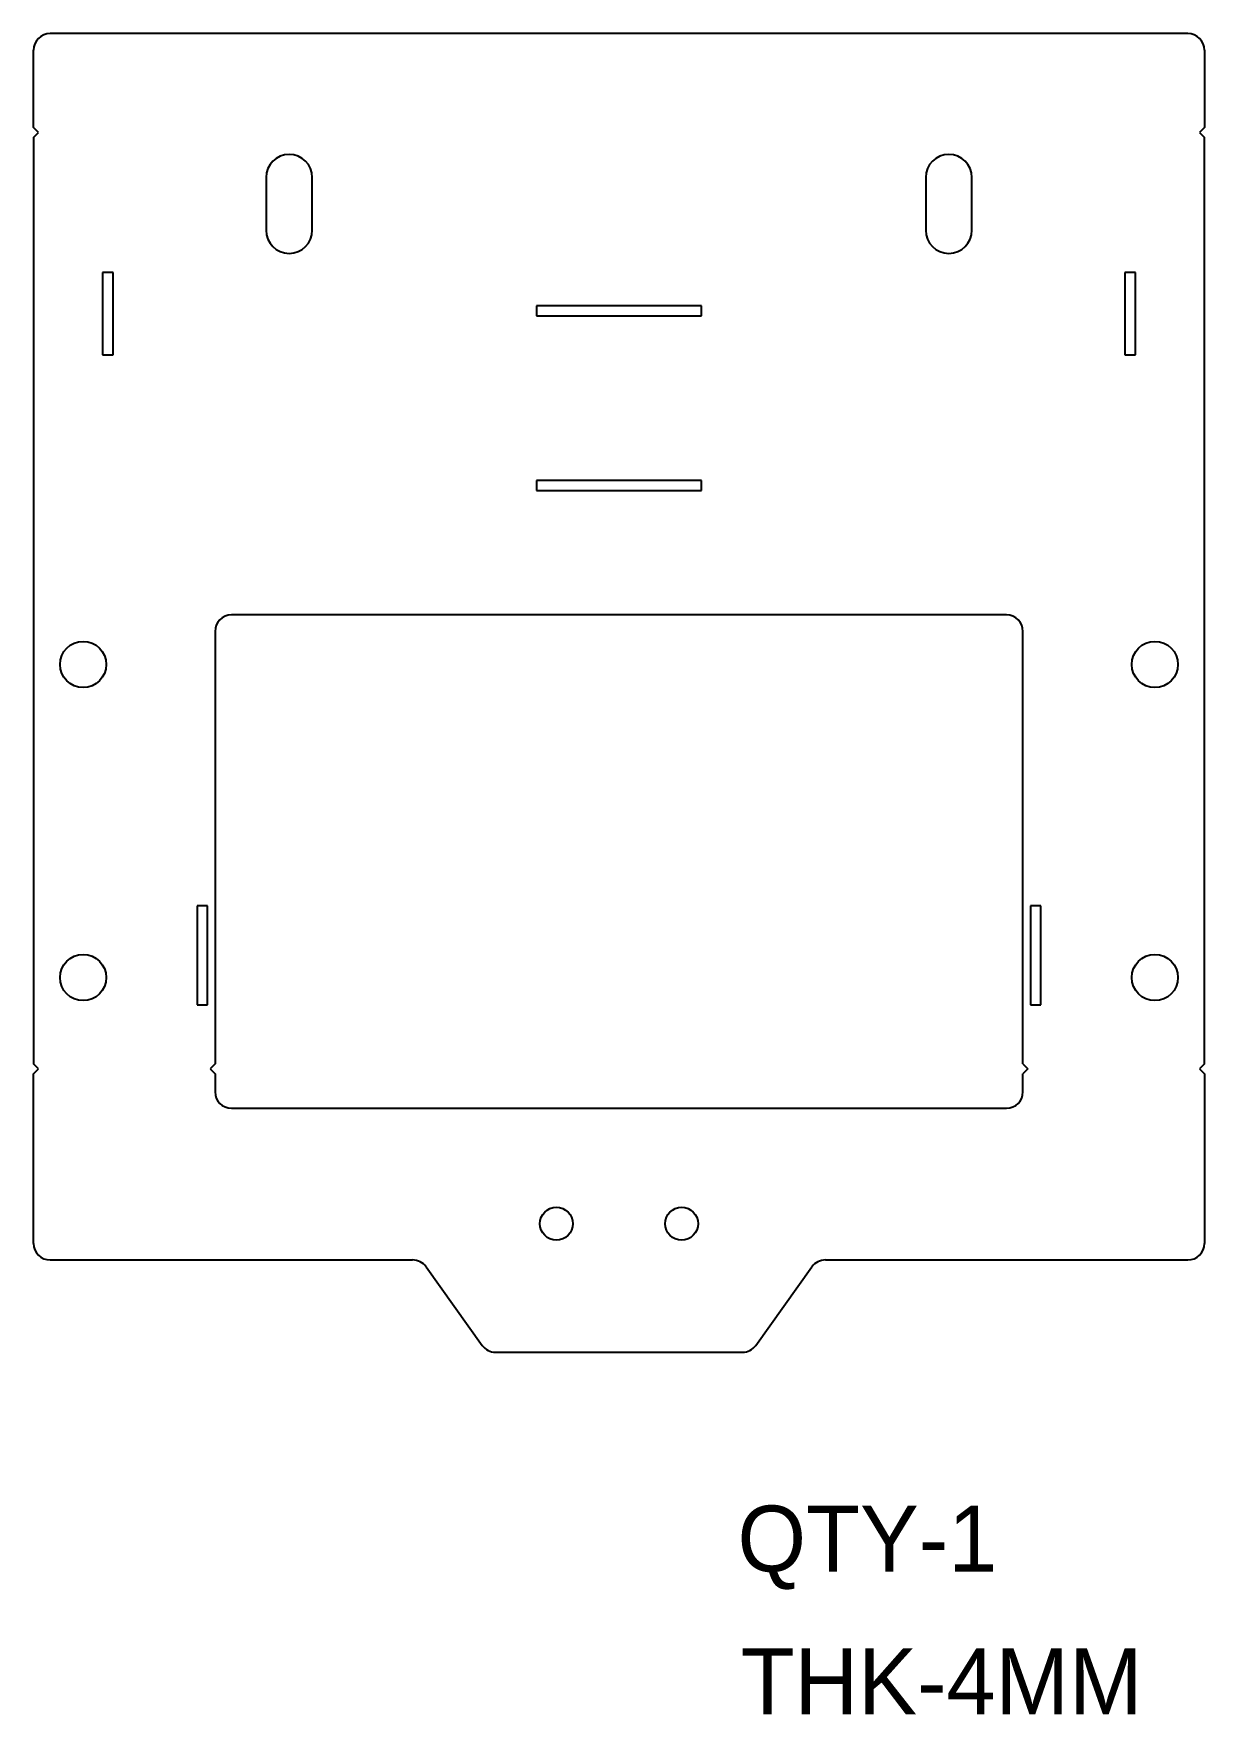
# Model space of a CAD drawing. Header units: millimetres. Extents: x -178 to 178, y -195 to 315.
import ezdxf

# ---------------------------------------------------------------- set-up
doc = ezdxf.new("R2010")
doc.units = ezdxf.units.MM
doc.styles.add('ACISOGDT', font='amgdt.shx')

msp = doc.modelspace()

# ---------------------------------------------------------------- linework, layer by layer
at = {"color": 7, "linetype": 'Continuous', "lineweight": 25}
for p, q in [((172.5, 314.93), (-172.5, 314.93)), ((-177.5, 286.43), (-177.5, 309.93)), ((177.5, 309.93), (177.5, 286.43)), ((-176, 284.93), (-177.5, 286.43)), ((177.5, 286.43), (176, 284.93)), ((-177.5, 283.43), (-176, 284.93)), ((-177.5, 283.43), (-177.5, 2.43)), ((176, 284.93), (177.5, 283.43)), ((177.5, 2.43), (177.5, 283.43)), ((-107, 271.28), (-107, 255.28)), ((-93, 255.28), (-93, 271.28)), ((93, 271.28), (93, 255.28)), ((107, 255.28), (107, 271.28)), ((-153.38, 242.45), (-156.57, 242.45)), ((-156.57, 242.45), (-156.57, 217.45)), ((-153.38, 217.45), (-153.38, 242.45)), ((156.57, 242.45), (153.38, 242.45)), ((153.38, 242.45), (153.38, 217.45)), ((156.57, 217.45), (156.57, 242.45)), ((25, 232.35), (-25, 232.35)), ((-25, 232.35), (-25, 229.35)), ((25, 229.35), (25, 232.35)), ((-25, 229.35), (25, 229.35)), ((-156.57, 217.45), (-153.38, 217.45)), ((153.38, 217.45), (156.57, 217.45)), ((25, 179.35), (-25, 179.35)), ((-25, 179.35), (-25, 176.35)), ((25, 176.35), (25, 179.35)), ((-25, 176.35), (25, 176.35)), ((117.5, 138.58), (-117.5, 138.58)), ((-122.5, 133.58), (-122.5, 2.43)), ((122.5, 2.43), (122.5, 133.58)), ((-124.73, 50.35), (-127.93, 50.35)), ((-127.93, 50.35), (-127.93, 20.35)), ((-124.73, 20.35), (-124.73, 50.35)), ((127.93, 50.35), (124.73, 50.35)), ((124.73, 50.35), (124.73, 20.35)), ((127.93, 20.35), (127.93, 50.35)), ((-127.93, 20.35), (-124.73, 20.35)), ((124.73, 20.35), (127.93, 20.35)), ((-176, 0.93), (-177.5, 2.43)), ((-177.5, -0.57), (-176, 0.93)), ((177.5, 2.43), (176, 0.93)), ((176, 0.93), (177.5, -0.57)), ((-177.5, -52.08), (-177.5, -0.57)), ((-122.5, -0.57), (-122.5, -6.07)), ((122.5, -6.07), (122.5, -0.57)), ((177.5, -0.57), (177.5, -52.08)), ((-117.5, -11.07), (117.5, -11.07)), ((-172.5, -57.08), (-62.57, -57.08)), ((-58.5, -59.17), (-41.5, -82.98)), ((41.5, -82.98), (58.5, -59.17)), ((62.57, -57.08), (172.5, -57.08)), ((-37.43, -85.08), (37.43, -85.08))]:
    msp.add_line(p, q, dxfattribs=at)
for p, q in [((-122.5, 2.43), (-124, 0.93)), ((-124, 0.93), (-122.5, -0.57)), ((122.5, 2.43), (124, 0.93)), ((124, 0.93), (122.5, -0.57))]:
    msp.add_line(p, q)
for centre, radius in [((-162.5, 123.58), 7), ((162.5, 123.58), 7), ((-162.5, 28.58), 7), ((162.5, 28.58), 7), ((-19, -46.07), 5), ((19, -46.07), 5)]:
    msp.add_circle(centre, radius, dxfattribs=at)
for centre, radius, start, end in [((-172.5, 309.93), 5, 90, 180), ((172.5, 309.93), 5, 0, 90), ((-100, 271.28), 7, 0, 180), ((100, 271.28), 7, 0, 180), ((-100, 255.28), 7, 180, 0), ((100, 255.28), 7, 180, 0), ((-117.5, 133.58), 5, 90, 180), ((117.5, 133.58), 5, 360, 90), ((-117.5, -6.07), 5, 180, 270), ((117.5, -6.07), 5, 270, 0), ((-172.5, -52.08), 5, 180, 270), ((172.5, -52.08), 5, 270, 0), ((-62.57, -62.08), 5, 35.5377, 90), ((62.57, -62.08), 5, 90, 144.4623), ((-37.43, -80.08), 5, 215.5377, 270), ((37.43, -80.08), 5, 270, 324.4623)]:
    msp.add_arc(centre, radius, start, end, dxfattribs=at)

# ---------------------------------------------------------------- texts
at = {"lineweight": 25, "ltscale": 5, "char_height": 20, "attachment_point": 1, "style": 'ACISOGDT'}
for s, insert in [('QTY-1', (35.93, -131.6)), ('THK-4MM', (36.89, -174.93))]:
    msp.add_mtext_dynamic_manual_height_columns(s, width=5.6359, gutter_width=15.88, heights=[0], dxfattribs=dict(at, insert=insert))

doc.saveas('drawing.dxf')
